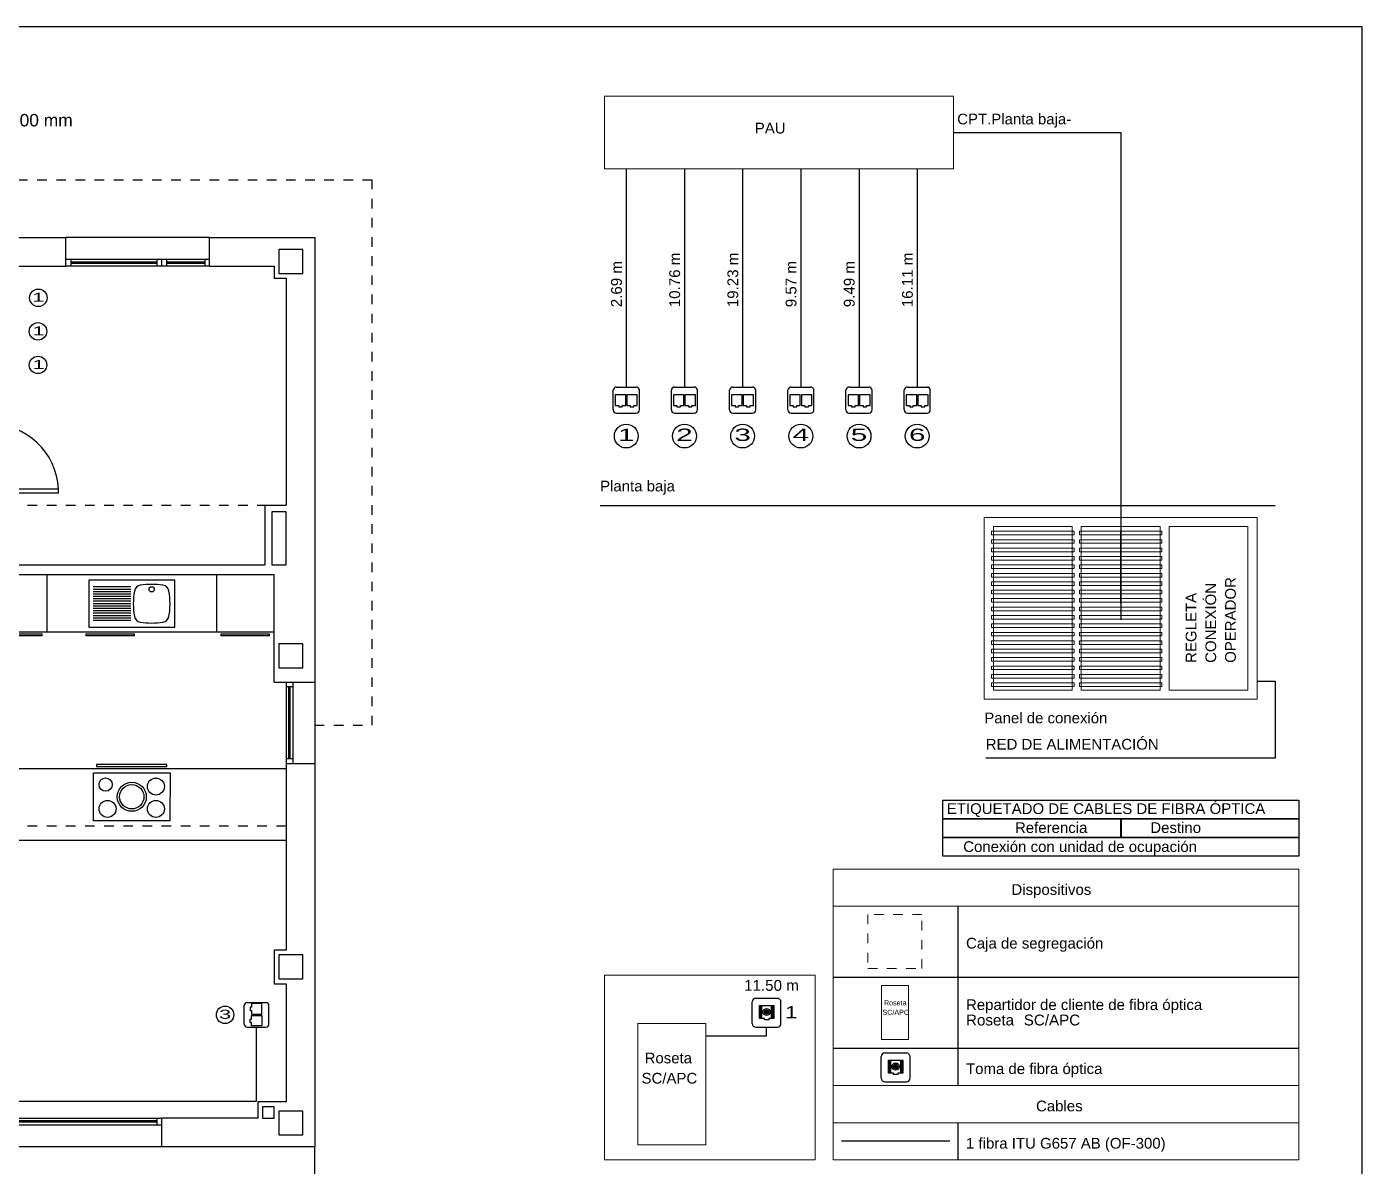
# Model space of a CAD drawing. Header units: millimetres. Extents: x 441156 to 441876, y 4514765 to 4515211.
# Drawn here: x 441518.26 to 441532.21, y 4515143.44 to 4515155.35 of the extents above; entities that cross this region are included whole.
import ezdxf
from ezdxf.enums import TextEntityAlignment as Align

# ---------------------------------------------------------------- set-up
doc = ezdxf.new("R2010")
doc.units = ezdxf.units.MM
doc.linetypes.add('CYPE_PUNTO', pattern=[0.075, 0, -0.075])
doc.linetypes.add('RAYITAS', pattern=[0.375, 0.25, -0.125])
doc.layers.add('01_cartela', color=6, linetype='Continuous', plot=False)
for name, color, linetype in [('01_mono BAJA', 2, 'Continuous'), ('01_proyección', 4, 'RAYITAS'), ('01_solar térmico', 3, 'Continuous'), ('01_textos', 7, 'Continuous'), ('BORDE-A1', 4, 'Continuous'), ('VENTILACIÓN NOTAS', 7, 'Continuous')]:
    doc.layers.add(name, color=color, linetype=linetype)
for name, color, linetype, lineweight in [('FPL_PLANO_ESQ_TELEFONIA', 7, 'Continuous', 0), ('FPL_PLANO_FIBRA_OPTICA_ESPANYA', 7, 'Continuous', 0), ('FPL_PLANO_LEYENDA_ESQ_FIBRA_OPTICA_ESPANYA', 7, 'Continuous', 0), ('FPL_PLANO_LEYENDA_ESQ_TBA_COAX_ESPANYA', 7, 'Continuous', 0)]:
    doc.layers.add(name, color=color, linetype=linetype, lineweight=lineweight)
doc.styles.add('CYPETXT_romans', font='arial.ttf', dxfattribs={"height": 0.2})
doc.styles.add('Estilo1', font='swissel.ttf')
doc.styles.add('NIEVES2', font='sanss___.ttf')

# ---------------------------------------------------------------- blocks, each defined once
blk = doc.blocks.new('A$C6A825EFA')
at = {"layer": '01_mono BAJA', "color": 254}
for p, q in [((12, 12.5, 0), (13.1, 12.5, 0)), ((13.1, 12.2, 0), (13.1, 12.5, 0)), ((14.6, 12.5, 0), (13.1, 12.5, 0)), ((14.6, 12.5, 0), (15.7, 12.5, 0)), ((14.6, 12.2, 0), (14.6, 12.5, 0)), ((15.7, 12.5, 0), (15.7, 7.855, 0)), ((12.425, 12.2, 0), (13.1, 12.2, 0)), ((14.6, 12.27, 0), (13.1, 12.27, 0)), ((14.6, 12.2, 0), (13.1, 12.2, 0)), ((13.15, 12.27, 0), (13.15, 12.2, 0)), ((14.05, 12.242, 0), (13.15, 12.242, 0)), ((14.05, 12.228, 0), (13.15, 12.228, 0)), ((14.05, 12.27, 0), (14.05, 12.2, 0)), ((14.1, 12.27, 0), (14.1, 12.2, 0)), ((14.15, 12.27, 0), (14.15, 12.2, 0)), ((14.55, 12.242, 0), (14.15, 12.242, 0)), ((14.55, 12.228, 0), (14.15, 12.228, 0)), ((14.55, 12.27, 0), (14.55, 12.2, 0)), ((14.6, 12.2, 0), (15.275, 12.2, 0)), ((15.275, 12.2), (15.275, 12.075)), ((15.325, 12.2, 0), (15.325, 12.125, 0)), ((15.275, 12.075), (15.4, 12.075)), ((15.325, 12.125, 0), (15.4, 12.125, 0)), ((15.4, 12.075, 0), (15.4, 9.705, 0)), ((13.024, 9.831, 0), (12.2, 9.831, 0)), ((13.024, 9.872, 0), (12.3, 9.872, 0)), ((13.024, 9.831, 0), (13.024, 9.872, 0)), ((15.18, 9.705, 0), (15.18, 9.08, 0)), ((15.18, 9.705, 0), (15.4, 9.705, 0)), ((12.3, 9.08, 0), (15.18, 9.08, 0)), ((12.3, 8.98, 0), (15.275, 8.98, 0)), ((12.9, 8.98, 0), (12.9, 8.38, 0)), ((14.675, 8.98, 0), (14.675, 8.38, 0)), ((15.275, 7.855, 0), (15.275, 8.98, 0)), ((13.338, 8.92, 0), (13.338, 8.43, 0)), ((14.238, 8.92, 0), (13.338, 8.92, 0)), ((13.779, 8.85, 0), (13.383, 8.85, 0)), ((13.779, 8.825, 0), (13.383, 8.825, 0)), ((13.779, 8.8, 0), (13.383, 8.8, 0)), ((14.238, 8.43, 0), (14.238, 8.92, 0)), ((13.779, 8.775, 0), (13.383, 8.775, 0)), ((13.779, 8.75, 0), (13.383, 8.75, 0)), ((13.779, 8.725, 0), (13.383, 8.725, 0)), ((13.779, 8.7, 0), (13.383, 8.7, 0)), ((13.779, 8.675, 0), (13.383, 8.675, 0)), ((13.779, 8.65, 0), (13.383, 8.65, 0)), ((13.779, 8.625, 0), (13.383, 8.625, 0)), ((13.779, 8.6, 0), (13.383, 8.6, 0)), ((13.779, 8.575, 0), (13.383, 8.575, 0)), ((13.779, 8.55, 0), (13.383, 8.55, 0)), ((13.779, 8.525, 0), (13.383, 8.525, 0)), ((12.3, 8.38, 0), (15.275, 8.38, 0)), ((13.338, 8.43, 0), (14.238, 8.43, 0)), ((13.779, 8.5, 0), (13.383, 8.5, 0)), ((15.275, 7.855, 0), (15.7, 7.855, 0)), ((15.4, 7.855, 0), (15.4, 7.005, 0)), ((15.47, 7.855, 0), (15.47, 7.005, 0)), ((15.7, 7.855, 0), (15.7, 7.005, 0)), ((15.47, 7.805, 0), (15.4, 7.805, 0)), ((15.428, 7.055, 0), (15.428, 7.805, 0)), ((15.442, 7.055, 0), (15.442, 7.805, 0)), ((15.47, 7.055, 0), (15.4, 7.055, 0)), ((15.4, 7.005, 0), (15.7, 7.005, 0)), ((15.4, 7.005, 0), (15.4, 5.055, 0)), ((15.7, 7.005, 0), (15.7, 3, 0)), ((12.3, 6.955, 0), (15.4, 6.955, 0)), ((12.3, 6.205, 0), (15.4, 6.205, 0)), ((15.4, 4.705, 0), (15.4, 3.47, 0)), ((15.4, 3.47, 0), (15.105, 3.47, 0)), ((15.105, 3.47, 0), (15.105, 3.3, 0)), ((11.3, 3.3, 0), (14.1, 3.3, 0)), ((11.3, 3.23, 0), (14.1, 3.23, 0)), ((14.05, 3.272, 0), (12.35, 3.272, 0)), ((14.05, 3.258, 0), (12.35, 3.258, 0)), ((14.05, 3.3, 0), (14.05, 3.23, 0)), ((15.105, 3.3, 0), (14.1, 3.3, 0)), ((14.1, 3.3, 0), (14.1, 3, 0)), ((14.1, 3, 0), (11.3, 3, 0)), ((15.7, 3, 0), (14.1, 3, 0)), ((15.7, 0, 0), (15.7, 3))]:
    blk.add_line(p, q, dxfattribs=at)
for points in [[(15.325, 12.125), (15.575, 12.125), (15.575, 12.375), (15.325, 12.375), (15.325, 12.125)], [(15.325, 8.005), (15.575, 8.005), (15.575, 8.255), (15.325, 8.255), (15.325, 8.005)], [(15.325, 4.755), (15.575, 4.755), (15.575, 5.005), (15.325, 5.005), (15.325, 4.755)], [(15.325, 3.125), (15.575, 3.125), (15.575, 3.375), (15.325, 3.375), (15.325, 3.125)]]:
    blk.add_lwpolyline(points, close=True, dxfattribs=at)
at = {"layer": '01_mono BAJA', "color": 254, "elevation": 0}
for points in [[(15.4, 9.635), (15.25, 9.635), (15.25, 9.08), (15.4, 9.08)], [(12.85, 8.36), (12.85, 8.34), (12.35, 8.34), (12.35, 8.36)], [(13.813, 8.36), (13.813, 8.34), (13.313, 8.34), (13.313, 8.36)], [(15.222, 8.36), (15.222, 8.34), (14.722, 8.34), (14.722, 8.36)], [(13.42, 6.975), (14.155, 6.975), (14.155, 6.995), (13.42, 6.995)], [(14.187, 6.408), (13.387, 6.408), (13.388, 6.908), (14.188, 6.908)], [(15.275, 3.42), (15.155, 3.42), (15.155, 3.3), (15.275, 3.3)]]:
    blk.add_lwpolyline(points, close=True, dxfattribs=at)
blk.add_lwpolyline([(15.4, 5.055), (15.275, 5.055), (15.275, 4.705), (15.4, 4.705)], dxfattribs=at)
at = {"layer": '01_mono BAJA', "color": 254}
for centre, radius in [((13.996, 8.825, 0), 0.0275), ((13.515, 6.785, 0), 0.0693), ((14.04, 6.765, 0), 0.089), ((13.788, 6.658, 0), 0.152), ((13.788, 6.658, 0), 0.127), ((13.535, 6.531, 0), 0.089), ((14.04, 6.531, 0), 0.089)]:
    blk.add_circle(centre, radius, dxfattribs=at)
for centre, radius, start, end in [((12.3, 9.831, 0), 0.725, 3.2758, 90), ((14.554, 8.675, 0), 0.75, 169.8852, 190.1148), ((13.889, 8.794, 0), 0.075, 99.0787, 169.8852), ((13.996, 8.127, 0), 0.75, 80.9213, 99.0787), ((14.102, 8.794, 0), 0.075, 10.1148, 80.9213), ((13.438, 8.675, 0), 0.75, 349.8852, 10.1148), ((13.889, 8.557, 0), 0.075, 190.1148, 260.9213), ((14.102, 8.557, 0), 0.075, 279.0787, 349.8852), ((13.996, 9.223, 0), 0.75, 260.9213, 279.0787)]:
    blk.add_arc(centre, radius, start, end, dxfattribs=at)
at = {"layer": '01_proyección', "color": 120, "ltscale": 0.25}
for p, q in [((12.3, 9.705, 0), (15.18, 9.705, 0)), ((12.3, 6.355, 0), (15.4, 6.355, 0))]:
    blk.add_line(p, q, dxfattribs=at)
at = {"layer": '01_proyección', "color": 120, "ltscale": 0.25, "elevation": 0}
blk.add_lwpolyline([(15.7, 7.405), (16.3, 7.405), (16.3, 13.1), (-0.6, 13.1), (-0.6, 7.405), (0, 7.405)], dxfattribs=at)

msp = doc.modelspace()

# ---------------------------------------------------------------- hatches: boundary and pattern name
at = {"layer": '01_solar térmico'}
for points in [[(441525.91950326, 4515145.1137553), (441525.93455459, 4515145.1137553), (441525.93455459, 4515144.99334466), (441525.91950326, 4515144.99334466)], [(441526.03991389, 4515145.1137553), (441526.05496522, 4515145.1137553), (441526.05496522, 4515144.99334466), (441526.03991389, 4515144.99334466)], [(441527.26772844, 4515144.54294679), (441527.28277977, 4515144.54294679), (441527.28277977, 4515144.42253615), (441527.26772844, 4515144.42253615)], [(441527.38813907, 4515144.54294679), (441527.4031904, 4515144.54294679), (441527.4031904, 4515144.42253615), (441527.38813907, 4515144.42253615)]]:
    msp.add_hatch(color=202, dxfattribs=at).paths.add_polyline_path(points)
h = msp.add_hatch(color=202, dxfattribs=at)
edge = h.paths.add_edge_path()
edge.add_arc((441525.98723424, 4515145.05354998), 0.02257699, 0, 360)
h = msp.add_hatch(color=202, dxfattribs=at)
edge = h.paths.add_edge_path()
edge.add_arc((441527.33545942, 4515144.48274147), 0.02257699, 0, 360)

# ---------------------------------------------------------------- linework, layer by layer
at = {"layer": '01_cartela', "color": 3}
msp.add_lwpolyline([(441501.57328119, 4515155.34750872), (441501.57328119, 4515133.8124847), (441532.21126925, 4515133.8124847), (441532.21126925, 4515155.34750872)], close=True, dxfattribs=at)
at = {"layer": '01_solar térmico', "color": 202}
for p, q in [((441520.52937128, 4515144.92737056, -0.00000053), (441520.52937128, 4515145.12084645, -0.00000053)), ((441520.56161726, 4515145.15309244, -0.00000053), (441520.75509316, 4515145.15309243, -0.00000053)), ((441520.78733914, 4515144.92737055, -0.00000053), (441520.78733914, 4515145.12084645, -0.00000053)), ((441525.83672095, 4515144.93313935), (441525.83672095, 4515145.15890928)), ((441525.87434928, 4515145.1965376), (441526.10011921, 4515145.1965376)), ((441526.13774753, 4515144.93313935), (441526.13774753, 4515145.15890928)), ((441520.56161726, 4515144.89512458, -0.00000053), (441520.75509315, 4515144.89512457, -0.00000053)), ((441525.87434928, 4515144.89551103), (441526.10011921, 4515144.89551103)), ((441527.18494613, 4515144.36233084), (441527.18494613, 4515144.58810077)), ((441527.22257445, 4515144.6257291), (441527.44834439, 4515144.6257291)), ((441527.48597271, 4515144.36233084), (441527.48597271, 4515144.58810077)), ((441527.22257445, 4515144.32470252), (441527.44834439, 4515144.32470252)), ((441526.76940091, 4515143.70687235), (441527.90035329, 4515143.70687235))]:
    msp.add_line(p, q, dxfattribs=at)
at = {"layer": '01_solar térmico', "color": 202, "elevation": -0.00000053}
msp.add_lwpolyline([(441513.72031799, 4515146.82637501), (441514.25088927, 4515146.82637501), (441514.25088927, 4515144.12317573), (441520.65835521, 4515144.12317573), (441520.65835521, 4515144.89512457)], dxfattribs=at)
for points in [[(441520.60505208, 4515145.03262762), (441520.71320898, 4515145.03262762), (441520.71320898, 4515145.14078452), (441520.60505208, 4515145.14078452), (441520.60505208, 4515145.10473222), (441520.59153247, 4515145.10473222), (441520.59153247, 4515145.06867992), (441520.60505208, 4515145.06867992)], [(441520.60505208, 4515145.01558939), (441520.71320898, 4515145.01558939), (441520.71320897, 4515144.90743249), (441520.60505208, 4515144.90743249), (441520.60505208, 4515144.94348479), (441520.59153247, 4515144.94348479), (441520.59153247, 4515144.97953709), (441520.60505208, 4515144.97953709)]]:
    msp.add_lwpolyline(points, close=True, dxfattribs=at)
at = {"layer": '01_solar térmico', "color": 202}
for points in [[(441525.9119776, 4515145.12128096), (441526.06249089, 4515145.12128096), (441526.06249089, 4515144.985819), (441526.00981124, 4515144.985819), (441526.00981124, 4515144.97076767), (441525.96465725, 4515144.97076767), (441525.96465725, 4515144.985819), (441525.9119776, 4515144.985819), (441525.9119776, 4515145.12128096)], [(441525.91950326, 4515145.1137553), (441525.93455459, 4515145.1137553), (441525.93455459, 4515144.99334466), (441525.91950326, 4515144.99334466)], [(441526.03991389, 4515145.1137553), (441526.05496522, 4515145.1137553), (441526.05496522, 4515144.99334466), (441526.03991389, 4515144.99334466)], [(441527.26020278, 4515144.55047245), (441527.41071606, 4515144.55047245), (441527.41071606, 4515144.41501049), (441527.35803641, 4515144.41501049), (441527.35803641, 4515144.39995916), (441527.31288243, 4515144.39995916), (441527.31288243, 4515144.41501049), (441527.26020278, 4515144.41501049), (441527.26020278, 4515144.55047245)], [(441527.26772844, 4515144.54294679), (441527.28277977, 4515144.54294679), (441527.28277977, 4515144.42253615), (441527.26772844, 4515144.42253615)], [(441527.38813907, 4515144.54294679), (441527.4031904, 4515144.54294679), (441527.4031904, 4515144.42253615), (441527.38813907, 4515144.42253615)]]:
    msp.add_lwpolyline(points, close=True, dxfattribs=at)
msp.add_lwpolyline([(441525.35100949, 4515144.80570568), (441525.98723424, 4515144.80570568), (441525.98723424, 4515144.89551103)], dxfattribs=at)
for centre, radius in [((441525.98723424, 4515145.05354998), 0.03762832), ((441525.98723424, 4515145.05354998), 0.02257699), ((441527.33545942, 4515144.48274147), 0.03762832), ((441527.33545942, 4515144.48274147), 0.02257699)]:
    msp.add_circle(centre, radius, dxfattribs=at)
for centre, radius, start, end in [((441520.56161726, 4515145.12084645, -0.00000053), 0.03224598, 89.999998933, 179.999998933), ((441520.75509316, 4515145.12084645, -0.00000053), 0.03224598, 359.999998933, 89.999998933), ((441525.87434928, 4515145.15890928), 0.03762832, 90, 180), ((441526.10011921, 4515145.15890928), 0.03762832, 0, 90), ((441520.56161726, 4515144.92737056, -0.00000053), 0.03224598, 179.999998933, 269.999998933), ((441520.75509315, 4515144.92737055, -0.00000053), 0.03224598, 269.999998933, 359.999998933), ((441525.87434928, 4515144.93313935), 0.03762832, 180, 270), ((441526.10011921, 4515144.93313935), 0.03762832, 270, 0), ((441527.22257445, 4515144.58810077), 0.03762832, 90, 180), ((441527.44834439, 4515144.58810077), 0.03762832, 0, 90), ((441527.22257445, 4515144.36233084), 0.03762832, 180, 270), ((441527.44834439, 4515144.36233084), 0.03762832, 270, 0)]:
    msp.add_arc(centre, radius, start, end, dxfattribs=at)
at = {"layer": 'BORDE-A1', "ltscale": 0.01}
for p, q in [((441524.52106758, 4515153.86276373), (441524.52106758, 4515151.58276373)), ((441525.12906758, 4515153.86276373), (441525.12906758, 4515151.58276373)), ((441525.73706758, 4515153.86276373), (441525.73706758, 4515151.58276373)), ((441526.34506758, 4515153.86276373), (441526.34506758, 4515151.58276373)), ((441526.95306758, 4515153.86276373), (441526.95306758, 4515151.58276373)), ((441527.56106758, 4515153.86276373), (441527.56106758, 4515151.58276373)), ((441524.38426758, 4515151.34336373), (441524.38426758, 4515151.54856373)), ((441524.41846758, 4515151.58276373), (441524.62366758, 4515151.58276373)), ((441524.65786758, 4515151.34336373), (441524.65786758, 4515151.54856373)), ((441524.99226758, 4515151.34336373), (441524.99226758, 4515151.54856373)), ((441525.02646758, 4515151.58276373), (441525.23166758, 4515151.58276373)), ((441525.26586758, 4515151.34336373), (441525.26586758, 4515151.54856373)), ((441525.60026758, 4515151.34336373), (441525.60026758, 4515151.54856373)), ((441525.63446758, 4515151.58276373), (441525.83966758, 4515151.58276373)), ((441525.87386758, 4515151.34336373), (441525.87386758, 4515151.54856373)), ((441526.20826758, 4515151.34336373), (441526.20826758, 4515151.54856373)), ((441526.24246758, 4515151.58276373), (441526.44766758, 4515151.58276373)), ((441526.48186758, 4515151.34336373), (441526.48186758, 4515151.54856373)), ((441526.81626758, 4515151.34336373), (441526.81626758, 4515151.54856373)), ((441526.85046758, 4515151.58276373), (441527.05566758, 4515151.58276373)), ((441527.08986758, 4515151.34336373), (441527.08986758, 4515151.54856373)), ((441527.42426758, 4515151.34336373), (441527.42426758, 4515151.54856373)), ((441527.45846758, 4515151.58276373), (441527.66366758, 4515151.58276373)), ((441527.69786758, 4515151.34336373), (441527.69786758, 4515151.54856373)), ((441524.41846758, 4515151.30916373), (441524.62366758, 4515151.30916373)), ((441525.02646758, 4515151.30916373), (441525.23166758, 4515151.30916373)), ((441525.63446758, 4515151.30916373), (441525.83966758, 4515151.30916373)), ((441526.24246758, 4515151.30916373), (441526.44766758, 4515151.30916373)), ((441526.85046758, 4515151.30916373), (441527.05566758, 4515151.30916373)), ((441527.45846758, 4515151.30916373), (441527.66366758, 4515151.30916373)), ((441524.24746758, 4515150.34488804), (441531.30007544, 4515150.34488804)), ((441529.68705782, 4515149.32031444), (441529.68705782, 4515150.08031444)), ((441531.11205782, 4515148.51118066), (441531.30007544, 4515148.51118066)), ((441531.30007544, 4515148.51118066), (441531.30007544, 4515147.70583693)), ((441531.30007544, 4515147.70583693), (441528.27719499, 4515147.70583693))]:
    msp.add_line(p, q, dxfattribs=at)
msp.add_lwpolyline([(441527.94106758, 4515154.24276373), (441529.68705782, 4515154.24276373), (441529.68705782, 4515149.15076373)], dxfattribs=at)
for points in [[(441524.40615558, 4515151.39124373), (441524.44263558, 4515151.39124373), (441524.44263558, 4515151.37756373), (441524.47911558, 4515151.37756373), (441524.47911558, 4515151.39124373), (441524.51559558, 4515151.39124373), (441524.51559558, 4515151.50068373), (441524.40615558, 4515151.50068373), (441524.40615558, 4515151.39124373)], [(441524.52653958, 4515151.39124373), (441524.56301958, 4515151.39124373), (441524.56301958, 4515151.37756373), (441524.59949958, 4515151.37756373), (441524.59949958, 4515151.39124373), (441524.63597958, 4515151.39124373), (441524.63597958, 4515151.50068373), (441524.52653958, 4515151.50068373), (441524.52653958, 4515151.39124373)], [(441525.01415558, 4515151.39124373), (441525.05063558, 4515151.39124373), (441525.05063558, 4515151.37756373), (441525.08711558, 4515151.37756373), (441525.08711558, 4515151.39124373), (441525.12359558, 4515151.39124373), (441525.12359558, 4515151.50068373), (441525.01415558, 4515151.50068373), (441525.01415558, 4515151.39124373)], [(441525.13453958, 4515151.39124373), (441525.17101958, 4515151.39124373), (441525.17101958, 4515151.37756373), (441525.20749958, 4515151.37756373), (441525.20749958, 4515151.39124373), (441525.24397958, 4515151.39124373), (441525.24397958, 4515151.50068373), (441525.13453958, 4515151.50068373), (441525.13453958, 4515151.39124373)], [(441525.62215558, 4515151.39124373), (441525.65863558, 4515151.39124373), (441525.65863558, 4515151.37756373), (441525.69511558, 4515151.37756373), (441525.69511558, 4515151.39124373), (441525.73159558, 4515151.39124373), (441525.73159558, 4515151.50068373), (441525.62215558, 4515151.50068373), (441525.62215558, 4515151.39124373)], [(441525.74253958, 4515151.39124373), (441525.77901958, 4515151.39124373), (441525.77901958, 4515151.37756373), (441525.81549958, 4515151.37756373), (441525.81549958, 4515151.39124373), (441525.85197958, 4515151.39124373), (441525.85197958, 4515151.50068373), (441525.74253958, 4515151.50068373), (441525.74253958, 4515151.39124373)], [(441526.23015558, 4515151.39124373), (441526.26663558, 4515151.39124373), (441526.26663558, 4515151.37756373), (441526.30311558, 4515151.37756373), (441526.30311558, 4515151.39124373), (441526.33959558, 4515151.39124373), (441526.33959558, 4515151.50068373), (441526.23015558, 4515151.50068373), (441526.23015558, 4515151.39124373)], [(441526.35053958, 4515151.39124373), (441526.38701958, 4515151.39124373), (441526.38701958, 4515151.37756373), (441526.42349958, 4515151.37756373), (441526.42349958, 4515151.39124373), (441526.45997958, 4515151.39124373), (441526.45997958, 4515151.50068373), (441526.35053958, 4515151.50068373), (441526.35053958, 4515151.39124373)], [(441526.83815558, 4515151.39124373), (441526.87463558, 4515151.39124373), (441526.87463558, 4515151.37756373), (441526.91111558, 4515151.37756373), (441526.91111558, 4515151.39124373), (441526.94759558, 4515151.39124373), (441526.94759558, 4515151.50068373), (441526.83815558, 4515151.50068373), (441526.83815558, 4515151.39124373)], [(441526.95853958, 4515151.39124373), (441526.99501958, 4515151.39124373), (441526.99501958, 4515151.37756373), (441527.03149958, 4515151.37756373), (441527.03149958, 4515151.39124373), (441527.06797958, 4515151.39124373), (441527.06797958, 4515151.50068373), (441526.95853958, 4515151.50068373), (441526.95853958, 4515151.39124373)], [(441527.44615558, 4515151.39124373), (441527.48263558, 4515151.39124373), (441527.48263558, 4515151.37756373), (441527.51911558, 4515151.37756373), (441527.51911558, 4515151.39124373), (441527.55559558, 4515151.39124373), (441527.55559558, 4515151.50068373), (441527.44615558, 4515151.50068373), (441527.44615558, 4515151.39124373)], [(441527.56653958, 4515151.39124373), (441527.60301958, 4515151.39124373), (441527.60301958, 4515151.37756373), (441527.63949958, 4515151.37756373), (441527.63949958, 4515151.39124373), (441527.67597958, 4515151.39124373), (441527.67597958, 4515151.50068373), (441527.56653958, 4515151.50068373), (441527.56653958, 4515151.39124373)]]:
    msp.add_lwpolyline(points, close=True, dxfattribs=at)
for centre, start, end in [((441524.41846758, 4515151.54856373), 90, 180), ((441524.62366758, 4515151.54856373), 0, 90), ((441525.02646758, 4515151.54856373), 90, 180), ((441525.23166758, 4515151.54856373), 0, 90), ((441525.63446758, 4515151.54856373), 90, 180), ((441525.83966758, 4515151.54856373), 0, 90), ((441526.24246758, 4515151.54856373), 90, 180), ((441526.44766758, 4515151.54856373), 0, 90), ((441526.85046758, 4515151.54856373), 90, 180), ((441527.05566758, 4515151.54856373), 0, 90), ((441527.45846758, 4515151.54856373), 90, 180), ((441527.66366758, 4515151.54856373), 0, 90), ((441524.41846758, 4515151.34336373), 180, 270), ((441524.62366758, 4515151.34336373), 270, 0), ((441525.02646758, 4515151.34336373), 180, 270), ((441525.23166758, 4515151.34336373), 270, 0), ((441525.63446758, 4515151.34336373), 180, 270), ((441525.83966758, 4515151.34336373), 270, 0), ((441526.24246758, 4515151.34336373), 180, 270), ((441526.44766758, 4515151.34336373), 270, 0), ((441526.85046758, 4515151.34336373), 180, 270), ((441527.05566758, 4515151.34336373), 270, 0), ((441527.45846758, 4515151.34336373), 180, 270), ((441527.66366758, 4515151.34336373), 270, 0)]:
    msp.add_arc(centre, 0.0342, start, end, dxfattribs=at)
at = {"layer": 'FPL_PLANO_ESQ_TELEFONIA'}
msp.add_lwpolyline([(441524.29306758, 4515153.86276373), (441527.94106758, 4515153.86276373), (441527.94106758, 4515154.62276373), (441524.29306758, 4515154.62276373), (441524.29306758, 4515153.86276373)], close=True, dxfattribs=at)
at = {"layer": 'FPL_PLANO_ESQ_TELEFONIA', "color": 2}
for points in [[(441528.26205782, 4515148.32118066), (441531.11205782, 4515148.32118066), (441531.11205782, 4515150.22118066), (441528.26205782, 4515150.22118066), (441528.26205782, 4515148.32118066)], [(441528.35705782, 4515148.41618066), (441529.18039116, 4515148.41618066), (441529.18039116, 4515150.12618066), (441528.35705782, 4515150.12618066), (441528.35705782, 4515148.41618066)], [(441529.27539116, 4515148.41618066), (441530.09872449, 4515148.41618066), (441530.09872449, 4515150.12618066), (441529.27539116, 4515150.12618066), (441529.27539116, 4515148.41618066)], [(441530.19372449, 4515148.41618066), (441531.01705782, 4515148.41618066), (441531.01705782, 4515150.12618066), (441530.19372449, 4515150.12618066), (441530.19372449, 4515148.41618066)], [(441528.33805782, 4515150.03818066), (441529.19939116, 4515150.03818066), (441529.19939116, 4515150.07618066), (441528.33805782, 4515150.07618066), (441528.33805782, 4515150.03818066)], [(441528.33805782, 4515149.95018066), (441529.19939116, 4515149.95018066), (441529.19939116, 4515149.98818066), (441528.33805782, 4515149.98818066), (441528.33805782, 4515149.95018066)], [(441529.25639116, 4515150.03818066), (441530.11772449, 4515150.03818066), (441530.11772449, 4515150.07618066), (441529.25639116, 4515150.07618066), (441529.25639116, 4515150.03818066)], [(441529.25639116, 4515149.95018066), (441530.11772449, 4515149.95018066), (441530.11772449, 4515149.98818066), (441529.25639116, 4515149.98818066), (441529.25639116, 4515149.95018066)], [(441528.33805782, 4515149.86218066), (441529.19939116, 4515149.86218066), (441529.19939116, 4515149.90018066), (441528.33805782, 4515149.90018066), (441528.33805782, 4515149.86218066)], [(441529.25639116, 4515149.86218066), (441530.11772449, 4515149.86218066), (441530.11772449, 4515149.90018066), (441529.25639116, 4515149.90018066), (441529.25639116, 4515149.86218066)], [(441528.33805782, 4515149.77418066), (441529.19939116, 4515149.77418066), (441529.19939116, 4515149.81218066), (441528.33805782, 4515149.81218066), (441528.33805782, 4515149.77418066)], [(441528.33805782, 4515149.68618066), (441529.19939116, 4515149.68618066), (441529.19939116, 4515149.72418066), (441528.33805782, 4515149.72418066), (441528.33805782, 4515149.68618066)], [(441529.25639116, 4515149.77418066), (441530.11772449, 4515149.77418066), (441530.11772449, 4515149.81218066), (441529.25639116, 4515149.81218066), (441529.25639116, 4515149.77418066)], [(441529.25639116, 4515149.68618066), (441530.11772449, 4515149.68618066), (441530.11772449, 4515149.72418066), (441529.25639116, 4515149.72418066), (441529.25639116, 4515149.68618066)], [(441528.33805782, 4515149.59818066), (441529.19939116, 4515149.59818066), (441529.19939116, 4515149.63618066), (441528.33805782, 4515149.63618066), (441528.33805782, 4515149.59818066)], [(441529.25639116, 4515149.59818066), (441530.11772449, 4515149.59818066), (441530.11772449, 4515149.63618066), (441529.25639116, 4515149.63618066), (441529.25639116, 4515149.59818066)], [(441528.33805782, 4515149.51018066), (441529.19939116, 4515149.51018066), (441529.19939116, 4515149.54818066), (441528.33805782, 4515149.54818066), (441528.33805782, 4515149.51018066)], [(441528.33805782, 4515149.42218066), (441529.19939116, 4515149.42218066), (441529.19939116, 4515149.46018066), (441528.33805782, 4515149.46018066), (441528.33805782, 4515149.42218066)], [(441529.25639116, 4515149.51018066), (441530.11772449, 4515149.51018066), (441530.11772449, 4515149.54818066), (441529.25639116, 4515149.54818066), (441529.25639116, 4515149.51018066)], [(441529.25639116, 4515149.42218066), (441530.11772449, 4515149.42218066), (441530.11772449, 4515149.46018066), (441529.25639116, 4515149.46018066), (441529.25639116, 4515149.42218066)], [(441528.33805782, 4515149.33418066), (441529.19939116, 4515149.33418066), (441529.19939116, 4515149.37218066), (441528.33805782, 4515149.37218066), (441528.33805782, 4515149.33418066)], [(441528.33805782, 4515149.24618066), (441529.19939116, 4515149.24618066), (441529.19939116, 4515149.28418066), (441528.33805782, 4515149.28418066), (441528.33805782, 4515149.24618066)], [(441529.25639116, 4515149.33418066), (441530.11772449, 4515149.33418066), (441530.11772449, 4515149.37218066), (441529.25639116, 4515149.37218066), (441529.25639116, 4515149.33418066)], [(441529.25639116, 4515149.24618066), (441530.11772449, 4515149.24618066), (441530.11772449, 4515149.28418066), (441529.25639116, 4515149.28418066), (441529.25639116, 4515149.24618066)], [(441528.33805782, 4515149.15818066), (441529.19939116, 4515149.15818066), (441529.19939116, 4515149.19618066), (441528.33805782, 4515149.19618066), (441528.33805782, 4515149.15818066)], [(441529.25639116, 4515149.15818066), (441530.11772449, 4515149.15818066), (441530.11772449, 4515149.19618066), (441529.25639116, 4515149.19618066), (441529.25639116, 4515149.15818066)], [(441528.33805782, 4515149.07018066), (441529.19939116, 4515149.07018066), (441529.19939116, 4515149.10818066), (441528.33805782, 4515149.10818066), (441528.33805782, 4515149.07018066)], [(441528.33805782, 4515148.98218066), (441529.19939116, 4515148.98218066), (441529.19939116, 4515149.02018066), (441528.33805782, 4515149.02018066), (441528.33805782, 4515148.98218066)], [(441529.25639116, 4515149.07018066), (441530.11772449, 4515149.07018066), (441530.11772449, 4515149.10818066), (441529.25639116, 4515149.10818066), (441529.25639116, 4515149.07018066)], [(441529.25639116, 4515148.98218066), (441530.11772449, 4515148.98218066), (441530.11772449, 4515149.02018066), (441529.25639116, 4515149.02018066), (441529.25639116, 4515148.98218066)], [(441528.33805782, 4515148.89418066), (441529.19939116, 4515148.89418066), (441529.19939116, 4515148.93218066), (441528.33805782, 4515148.93218066), (441528.33805782, 4515148.89418066)], [(441529.25639116, 4515148.89418066), (441530.11772449, 4515148.89418066), (441530.11772449, 4515148.93218066), (441529.25639116, 4515148.93218066), (441529.25639116, 4515148.89418066)], [(441528.33805782, 4515148.80618066), (441529.19939116, 4515148.80618066), (441529.19939116, 4515148.84418066), (441528.33805782, 4515148.84418066), (441528.33805782, 4515148.80618066)], [(441528.33805782, 4515148.71818066), (441529.19939116, 4515148.71818066), (441529.19939116, 4515148.75618066), (441528.33805782, 4515148.75618066), (441528.33805782, 4515148.71818066)], [(441529.25639116, 4515148.80618066), (441530.11772449, 4515148.80618066), (441530.11772449, 4515148.84418066), (441529.25639116, 4515148.84418066), (441529.25639116, 4515148.80618066)], [(441529.25639116, 4515148.71818066), (441530.11772449, 4515148.71818066), (441530.11772449, 4515148.75618066), (441529.25639116, 4515148.75618066), (441529.25639116, 4515148.71818066)], [(441528.33805782, 4515148.63018066), (441529.19939116, 4515148.63018066), (441529.19939116, 4515148.66818066), (441528.33805782, 4515148.66818066), (441528.33805782, 4515148.63018066)], [(441528.33805782, 4515148.54218066), (441529.19939116, 4515148.54218066), (441529.19939116, 4515148.58018066), (441528.33805782, 4515148.58018066), (441528.33805782, 4515148.54218066)], [(441529.25639116, 4515148.63018066), (441530.11772449, 4515148.63018066), (441530.11772449, 4515148.66818066), (441529.25639116, 4515148.66818066), (441529.25639116, 4515148.63018066)], [(441529.25639116, 4515148.54218066), (441530.11772449, 4515148.54218066), (441530.11772449, 4515148.58018066), (441529.25639116, 4515148.58018066), (441529.25639116, 4515148.54218066)], [(441528.33805782, 4515148.45418066), (441529.19939116, 4515148.45418066), (441529.19939116, 4515148.49218066), (441528.33805782, 4515148.49218066), (441528.33805782, 4515148.45418066)], [(441529.25639116, 4515148.45418066), (441530.11772449, 4515148.45418066), (441530.11772449, 4515148.49218066), (441529.25639116, 4515148.49218066), (441529.25639116, 4515148.45418066)]]:
    msp.add_lwpolyline(points, close=True, dxfattribs=at)
at = {"layer": 'FPL_PLANO_FIBRA_OPTICA_ESPANYA'}
msp.add_lwpolyline([(441525.35100949, 4515144.93237235), (441524.64140091, 4515144.93237235), (441524.64140091, 4515143.66570568), (441525.35100949, 4515143.66570568), (441525.35100949, 4515144.93237235)], close=True, dxfattribs=at)
at = {"layer": 'FPL_PLANO_LEYENDA_ESQ_FIBRA_OPTICA_ESPANYA', "lineweight": 9}
for p, q in [((441526.68390091, 4515146.54737235), (441531.54790091, 4515146.54737235)), ((441526.68390091, 4515146.54737235), (441526.68390091, 4515143.50737235)), ((441531.54790091, 4515146.54737235), (441531.54790091, 4515143.50737235)), ((441526.68390091, 4515146.15787235), (441531.54790091, 4515146.15787235)), ((441526.68390091, 4515144.28637235), (441531.54790091, 4515144.28637235)), ((441526.68390091, 4515143.89687235), (441531.54790091, 4515143.89687235)), ((441526.68390091, 4515143.50737235), (441531.54790091, 4515143.50737235))]:
    msp.add_line(p, q, dxfattribs=at)
at = {"layer": 'FPL_PLANO_LEYENDA_ESQ_FIBRA_OPTICA_ESPANYA', "color": 9, "true_color": 0xc0c0c0}
msp.add_lwpolyline([(441531.54790091, 4515146.54737235), (441526.68390091, 4515146.54737235)], dxfattribs=at)
at = {"layer": 'FPL_PLANO_LEYENDA_ESQ_FIBRA_OPTICA_ESPANYA', "color": 254, "true_color": 0xdad7d3}
for points in [[(441526.68390091, 4515146.54737235), (441531.54790091, 4515146.54737235), (441531.54790091, 4515146.15787235), (441526.68390091, 4515146.15787235)], [(441526.68390091, 4515144.28637235), (441531.54790091, 4515144.28637235), (441531.54790091, 4515143.89687235), (441526.68390091, 4515143.89687235)]]:
    msp.add_lwpolyline(points, close=True, dxfattribs=at)
at = {"layer": 'FPL_PLANO_LEYENDA_ESQ_FIBRA_OPTICA_ESPANYA', "linetype": 'CYPE_PUNTO'}
msp.add_lwpolyline([(441527.61085836, 4515146.07237235), (441527.04490091, 4515146.07237235), (441527.04490091, 4515145.5064149), (441527.61085836, 4515145.5064149), (441527.61085836, 4515146.07237235)], close=True, dxfattribs=at)
at = {"layer": 'FPL_PLANO_LEYENDA_ESQ_FIBRA_OPTICA_ESPANYA', "lineweight": 9}
msp.add_lwpolyline([(441524.29306758, 4515143.50737235), (441526.49390091, 4515143.50737235), (441526.49390091, 4515145.43903901), (441524.29306758, 4515145.43903901), (441524.29306758, 4515143.50737235)], close=True, dxfattribs=at)
at = {"layer": 'FPL_PLANO_LEYENDA_ESQ_FIBRA_OPTICA_ESPANYA'}
msp.add_lwpolyline([(441527.47037963, 4515145.33137235), (441527.18740091, 4515145.33137235), (441527.18740091, 4515144.7654149), (441527.47037963, 4515144.7654149), (441527.47037963, 4515145.33137235)], close=True, dxfattribs=at)
at = {"layer": 'FPL_PLANO_LEYENDA_ESQ_TBA_COAX_ESPANYA', "lineweight": 9}
for p, q in [((441527.82796582, 4515147.26717734), (441531.54790091, 4515147.26717734)), ((441527.82796582, 4515147.26717734), (441527.82796582, 4515146.68292734)), ((441531.54790091, 4515147.26717734), (441531.54790091, 4515146.68292734)), ((441527.82796582, 4515146.68292734), (441531.54790091, 4515146.68292734))]:
    msp.add_line(p, q, dxfattribs=at)
at = {"layer": 'VENTILACIÓN NOTAS', "color": 5}
for p, q in [((441527.82796582, 4515147.07242734), (441531.54790091, 4515147.07242734)), ((441529.69025409, 4515147.07242734), (441529.69025409, 4515146.87767734)), ((441527.82796582, 4515146.87767734), (441531.54790091, 4515146.87767734)), ((441527.98540091, 4515146.15787235), (441527.98540091, 4515144.28637235)), ((441526.68390091, 4515145.41687235), (441531.54790091, 4515145.41687235)), ((441526.68390091, 4515144.67587235), (441531.54790091, 4515144.67587235)), ((441527.98540091, 4515143.89687235), (441527.98540091, 4515143.50737235))]:
    msp.add_line(p, q, dxfattribs=at)
for points in [[(441527.82796582, 4515147.26717734), (441531.54790091, 4515147.26717734), (441531.54790091, 4515147.07242734), (441527.82796582, 4515147.07242734)], [(441527.82796582, 4515147.07242734), (441529.68793337, 4515147.07242734), (441529.68793337, 4515146.87767734), (441527.82796582, 4515146.87767734)], [(441529.68793337, 4515147.07242734), (441531.54790091, 4515147.07242734), (441531.54790091, 4515146.87767734), (441529.68793337, 4515146.87767734)], [(441527.82796582, 4515146.87767734), (441531.54790091, 4515146.87767734), (441531.54790091, 4515146.68292734), (441527.82796582, 4515146.68292734)]]:
    msp.add_lwpolyline(points, close=True, dxfattribs=at)
for centre, radius in [((441518.37766336, 4515152.51554277, 0.49999947), 0.09128687), ((441518.37430193, 4515152.16430808, -0.00000053), 0.09128687), ((441518.37430193, 4515151.81408946, -0.00000053), 0.09128687), ((441524.52106758, 4515151.07099172), 0.1244488), ((441525.12906758, 4515151.07099172), 0.1244488), ((441525.73706758, 4515151.07099172), 0.1244488), ((441526.34506758, 4515151.07099172), 0.1244488), ((441526.95306758, 4515151.07099172), 0.1244488), ((441527.56106758, 4515151.07099172), 0.1244488), ((441520.32937128, 4515145.02410851, -0.00000053), 0.09128687)]:
    msp.add_circle(centre, radius, dxfattribs=at)

# ---------------------------------------------------------------- block references
at = {"layer": '01_mono BAJA'}
msp.add_blockref('A$C6A825EFA', (441505.56633432, 4515140.64417545), dxfattribs=at)

# ---------------------------------------------------------------- texts
at = {"layer": '01_textos', "style": 'NIEVES2'}
msp.add_text('400x400x600 mm', height=0.13, rotation=0.000000107, dxfattribs=at).set_placement((441517.29391977, 4515154.30604567, -0.00000053))
at = {"layer": '01_textos', "color": 5, "style": 'Estilo1'}
for s, height, p in [('CPT.Planta baja-', 0.1119292596, (441527.97906758, 4515154.29362198)), ('PAU', 0.11192926, (441525.86436758, 4515154.1984304)), ('Planta baja', 0.1119292596, (441524.24746758, 4515150.45888804)), ('Panel de conexión', 0.1119292596, (441528.26205782, 4515148.03618066)), ('RED DE ALIMENTACIÓN', 0.1119292596, (441528.27719499, 4515147.7612536)), ('ETIQUETADO DE CABLES DE FIBRA ÓPTICA', 0.1119292596, (441527.87071582, 4515147.088475)), ('Referencia', 0.11192926, (441528.58281516, 4515146.89022448)), ('Destino', 0.11192926, (441529.99668337, 4515146.89022448)), ('Conexión con unidad de ocupación', 0.1119292596, (441528.04171582, 4515146.69198559)), ('Dispositivos', 0.1119292596, (441528.54590091, 4515146.24337235)), ('Caja de segregación', 0.1119292596, (441528.07090091, 4515145.68287235)), ('Repartidor de cliente de fibra óptica', 0.1119292596, (441528.07090091, 4515145.04064282)), ('Roseta', 0.11192926, (441524.71271424, 4515144.48323346)), ('SC/APC', 0.11192926, (441524.68060424, 4515144.27212235)), ('Toma de fibra óptica', 0.1119292596, (441528.07090091, 4515144.37187235)), ('Cables', 0.11192926, (441528.80240091, 4515143.98237235)), ('1 fibra ITU G657 AB (OF-300)', 0.1119292596, (441528.07090091, 4515143.59287235))]:
    msp.add_text(s, height=height, dxfattribs=at).set_placement(p, align=Align.BOTTOM_LEFT)
at = {"layer": 'FPL_PLANO_ESQ_TELEFONIA', "color": 5}
for s, height, style, p in [('10.76 m', 0.11305, 'NIEVES2', (441525.11711678, 4515152.41664362)), ('19.23 m', 0.11305, 'NIEVES2', (441525.72511678, 4515152.41664362)), ('16.11 m', 0.11305, 'NIEVES2', (441527.54911678, 4515152.41664362)), ('2.69 m', 0.11305, 'NIEVES2', (441524.50911678, 4515152.41664362)), ('9.57 m', 0.11305, 'NIEVES2', (441526.33311678, 4515152.41664362)), ('9.49 m', 0.11305, 'NIEVES2', (441526.94111678, 4515152.41664362)), ('OPERADOR', 0.1121, 'Estilo1', (441530.92364116, 4515148.70118066)), ('REGLETA', 0.1121, 'Estilo1', (441530.51197449, 4515148.70118066)), ('CONEXIÓN', 0.1121, 'Estilo1', (441530.71780782, 4515148.70118066))]:
    msp.add_text(s, height=height, rotation=90, dxfattribs=dict(at, style=style)).set_placement(p, align=Align.BOTTOM_LEFT)
at = {"layer": 'FPL_PLANO_LEYENDA_ESQ_FIBRA_OPTICA_ESPANYA', "style": 'CYPETXT_romans'}
for s, p in [('Roseta', (441527.21349453, 4515145.14924469)), ('SC/APC', (441527.1983924, 4515145.04995391))]:
    msp.add_text(s, height=0.053333333, dxfattribs=at).set_placement(p, align=Align.MIDDLE_LEFT)
at = {"layer": 'VENTILACIÓN NOTAS', "color": 5, "style": 'NIEVES2', "width": 1.751796}
for s, p, p2 in [('1', (441518.31482148, 4515152.47395508, 0.49999947), (441518.44050313, 4515152.47395508, 0.49999947)), ('1', (441518.31818292, 4515152.12272039, -0.00000053), (441518.44386456, 4515152.12272039, -0.00000053)), ('1', (441518.31818291, 4515151.77250177, -0.00000053), (441518.44386456, 4515151.77250177, -0.00000053)), ('3', (441520.2665294, 4515144.98252081, -0.00000053), (441520.39221105, 4515144.98252082, -0.00000053))]:
    msp.add_text(s, height=0.0940678, rotation=0.000000849, dxfattribs=at).set_placement(p, p2, align=Align.FIT)
at = {"layer": 'VENTILACIÓN NOTAS', "color": 5, "style": 'NIEVES2'}
for s, width, p, p2 in [('1', 1.751796, (441524.43539847, 4515151.02030416), (441524.60673669, 4515151.02030416)), ('2', 1.751796, (441525.04339847, 4515151.02030416), (441525.21473669, 4515151.02030416)), ('3', 1.751796, (441525.65139847, 4515151.02030416), (441525.82273669, 4515151.02030416)), ('4', 1.751796, (441526.25939847, 4515151.02030416), (441526.43073669, 4515151.02030416)), ('5', 1.751796, (441526.86739847, 4515151.02030416), (441527.03873669, 4515151.02030416)), ('6', 1.751796, (441527.47539847, 4515151.02030416), (441527.64673669, 4515151.02030416)), ('1', 1.311254, (441526.18029696, 4515144.98755307), (441526.30854696, 4515144.98755307))]:
    msp.add_text(s, height=0.12823996, dxfattribs=dict(at, width=width)).set_placement(p, p2, align=Align.FIT)
for s, p in [('11.50 m', (441525.75211263, 4515145.2409708)), ('Roseta', (441528.07090091, 4515144.87908061)), ('SC/APC', (441528.67430129, 4515144.87908061))]:
    msp.add_text(s, height=0.113354967, dxfattribs=at).set_placement(p, align=Align.BOTTOM_LEFT)

doc.saveas('drawing.dxf')
